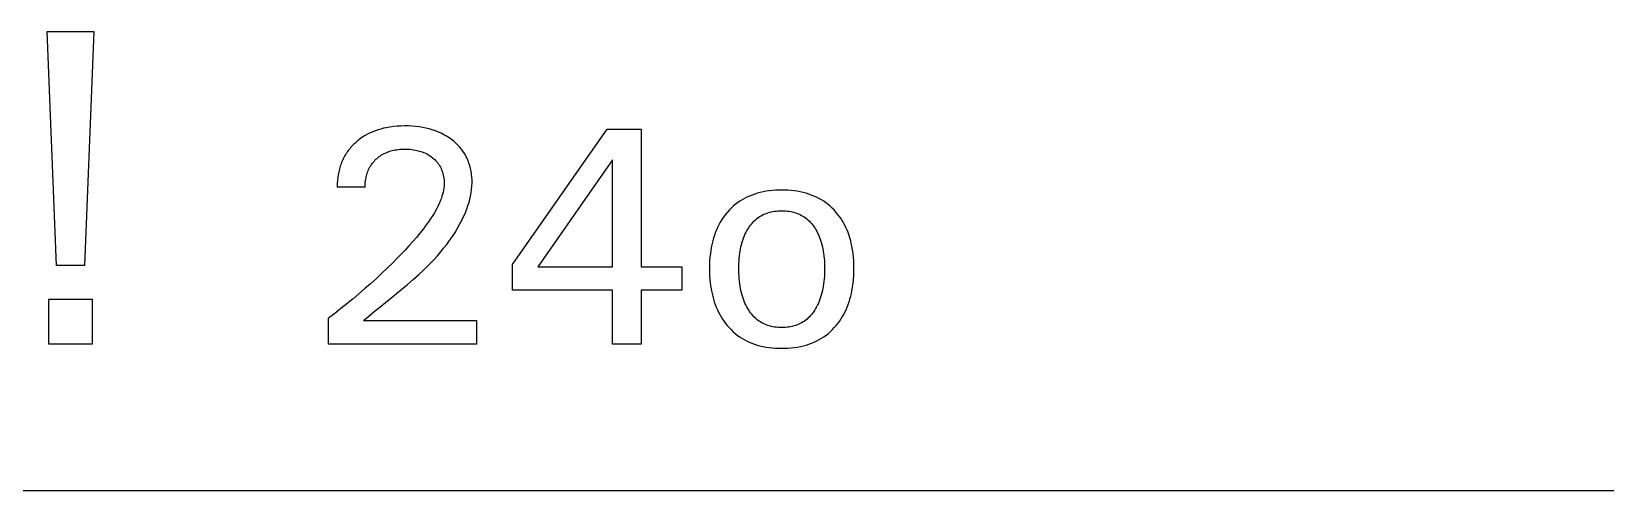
# Model space of a CAD drawing. Extents: x 0 to 420, y 0 to 297.
# Drawn here: x 153.02 to 169.15, y 180.97 to 185.67 of the extents above; entities that cross this region are included whole.
import ezdxf

# ---------------------------------------------------------------- set-up
doc = ezdxf.new("R2010")
doc.units = 0
doc.header["$LTSCALE"] = 23.1
doc.layers.add('10000_FRONT', color=7, linetype='CONTINUOUS')

msp = doc.modelspace()

# ---------------------------------------------------------------- linework, layer by layer
at = {"layer": '10000_FRONT', "color": 7, "linetype": 'CONTINUOUS'}
for p, q in [((153.273, 183.271), (153.178, 185.668)), ((153.178, 185.668), (153.654, 185.668)), ((153.654, 185.668), (153.559, 183.271)), ((156.43, 184.6), (156.402, 184.582)), ((156.459, 184.616), (156.43, 184.6)), ((156.488, 184.63), (156.459, 184.616)), ((156.514, 184.642), (156.488, 184.63)), ((156.541, 184.653), (156.514, 184.642)), ((156.568, 184.662), (156.541, 184.653)), ((156.596, 184.67), (156.568, 184.662)), ((156.623, 184.677), (156.596, 184.67)), ((156.652, 184.683), (156.623, 184.677)), ((156.689, 184.69), (156.652, 184.683)), ((156.727, 184.695), (156.689, 184.69)), ((156.765, 184.698), (156.727, 184.695)), ((156.803, 184.7), (156.765, 184.698)), ((156.841, 184.701), (156.803, 184.7)), ((156.879, 184.701), (156.841, 184.701)), ((156.916, 184.699), (156.879, 184.701)), ((156.953, 184.696), (156.916, 184.699)), ((156.99, 184.691), (156.953, 184.696)), ((157.026, 184.686), (156.99, 184.691)), ((157.059, 184.679), (157.026, 184.686)), ((157.092, 184.671), (157.059, 184.679)), ((157.124, 184.662), (157.092, 184.671)), ((157.156, 184.651), (157.124, 184.662)), ((157.187, 184.639), (157.156, 184.651)), ((157.216, 184.626), (157.187, 184.639)), ((157.244, 184.612), (157.216, 184.626)), ((157.271, 184.596), (157.244, 184.612)), ((157.948, 183.284), (158.918, 184.668)), ((158.918, 184.668), (159.266, 184.668)), ((159.266, 184.668), (159.266, 183.259)), ((156.255, 184.439), (156.247, 184.427)), ((156.263, 184.45), (156.255, 184.439)), ((156.272, 184.461), (156.263, 184.45)), ((156.281, 184.472), (156.272, 184.461)), ((156.29, 184.483), (156.281, 184.472)), ((156.299, 184.493), (156.29, 184.483)), ((156.309, 184.504), (156.299, 184.493)), ((156.319, 184.514), (156.309, 184.504)), ((156.329, 184.523), (156.319, 184.514)), ((156.339, 184.533), (156.329, 184.523)), ((156.35, 184.542), (156.339, 184.533)), ((156.359, 184.549), (156.35, 184.542)), ((156.367, 184.556), (156.359, 184.549)), ((156.376, 184.563), (156.367, 184.556)), ((156.402, 184.582), (156.376, 184.563)), ((156.67, 184.436), (156.684, 184.441)), ((156.684, 184.441), (156.699, 184.445)), ((156.699, 184.445), (156.713, 184.449)), ((156.713, 184.449), (156.728, 184.453)), ((156.728, 184.453), (156.744, 184.456)), ((156.744, 184.456), (156.76, 184.458)), ((156.76, 184.458), (156.776, 184.461)), ((156.776, 184.461), (156.792, 184.462)), ((156.792, 184.462), (156.809, 184.463)), ((156.809, 184.463), (156.825, 184.464)), ((156.825, 184.464), (156.841, 184.464)), ((156.841, 184.464), (156.86, 184.464)), ((156.86, 184.464), (156.878, 184.463)), ((156.878, 184.463), (156.897, 184.462)), ((156.897, 184.462), (156.915, 184.46)), ((156.915, 184.46), (156.934, 184.457)), ((156.934, 184.457), (156.952, 184.454)), ((156.952, 184.454), (156.966, 184.451)), ((156.966, 184.451), (156.98, 184.448)), ((156.98, 184.448), (156.994, 184.444)), ((156.994, 184.444), (157.008, 184.44)), ((157.008, 184.44), (157.021, 184.435)), ((157.297, 184.579), (157.271, 184.596)), ((157.323, 184.561), (157.297, 184.579)), ((157.345, 184.544), (157.323, 184.561)), ((157.366, 184.525), (157.345, 184.544)), ((157.386, 184.506), (157.366, 184.525)), ((157.405, 184.486), (157.386, 184.506)), ((157.423, 184.465), (157.405, 184.486)), ((157.439, 184.442), (157.423, 184.465)), ((157.454, 184.42), (157.439, 184.442)), ((156.181, 184.287), (156.177, 184.273)), ((156.185, 184.3), (156.181, 184.287)), ((156.19, 184.314), (156.185, 184.3)), ((156.195, 184.327), (156.19, 184.314)), ((156.2, 184.34), (156.195, 184.327)), ((156.206, 184.353), (156.2, 184.34)), ((156.212, 184.366), (156.206, 184.353)), ((156.218, 184.378), (156.212, 184.366)), ((156.225, 184.391), (156.218, 184.378)), ((156.232, 184.403), (156.225, 184.391)), ((156.239, 184.415), (156.232, 184.403)), ((156.247, 184.427), (156.239, 184.415)), ((156.478, 184.269), (156.485, 184.282)), ((156.485, 184.282), (156.493, 184.294)), ((156.493, 184.294), (156.501, 184.306)), ((156.501, 184.306), (156.509, 184.317)), ((156.509, 184.317), (156.518, 184.328)), ((156.518, 184.328), (156.527, 184.339)), ((156.527, 184.339), (156.537, 184.35)), ((156.537, 184.35), (156.547, 184.36)), ((156.547, 184.36), (156.558, 184.369)), ((156.558, 184.369), (156.569, 184.379)), ((156.569, 184.379), (156.581, 184.387)), ((156.581, 184.387), (156.592, 184.396)), ((156.592, 184.396), (156.604, 184.404)), ((156.604, 184.404), (156.617, 184.411)), ((156.617, 184.411), (156.63, 184.418)), ((156.63, 184.418), (156.643, 184.424)), ((156.643, 184.424), (156.657, 184.43)), ((156.657, 184.43), (156.67, 184.436)), ((157.021, 184.435), (157.035, 184.43)), ((157.035, 184.43), (157.048, 184.425)), ((157.048, 184.425), (157.062, 184.418)), ((157.062, 184.418), (157.076, 184.411)), ((157.076, 184.411), (157.09, 184.403)), ((157.09, 184.403), (157.103, 184.394)), ((157.103, 184.394), (157.116, 184.385)), ((157.116, 184.385), (157.128, 184.375)), ((157.128, 184.375), (157.139, 184.366)), ((157.139, 184.366), (157.149, 184.357)), ((157.149, 184.357), (157.159, 184.347)), ((157.159, 184.347), (157.169, 184.336)), ((157.169, 184.336), (157.178, 184.326)), ((157.178, 184.326), (157.186, 184.315)), ((157.186, 184.315), (157.194, 184.303)), ((157.194, 184.303), (157.201, 184.291)), ((157.201, 184.291), (157.208, 184.279)), ((157.208, 184.279), (157.214, 184.266)), ((157.468, 184.396), (157.454, 184.42)), ((157.48, 184.371), (157.468, 184.396)), ((157.491, 184.346), (157.48, 184.371)), ((157.5, 184.321), (157.491, 184.346)), ((157.509, 184.295), (157.5, 184.321)), ((157.516, 184.266), (157.509, 184.295)), ((158.971, 184.355), (158.206, 183.259)), ((158.971, 183.259), (158.971, 184.355)), ((156.152, 184.136), (156.151, 184.121)), ((156.151, 184.121), (156.151, 184.105)), ((156.154, 184.152), (156.152, 184.136)), ((156.155, 184.167), (156.154, 184.152)), ((156.157, 184.183), (156.155, 184.167)), ((156.16, 184.198), (156.157, 184.183)), ((156.162, 184.214), (156.16, 184.198)), ((156.165, 184.229), (156.162, 184.214)), ((156.169, 184.244), (156.165, 184.229)), ((156.173, 184.259), (156.169, 184.244)), ((156.177, 184.273), (156.173, 184.259)), ((156.437, 184.106), (156.438, 184.123)), ((156.438, 184.123), (156.44, 184.139)), ((156.44, 184.139), (156.442, 184.155)), ((156.442, 184.155), (156.445, 184.171)), ((156.445, 184.171), (156.448, 184.186)), ((156.448, 184.186), (156.452, 184.201)), ((156.452, 184.201), (156.456, 184.215)), ((156.456, 184.215), (156.461, 184.229)), ((156.461, 184.229), (156.466, 184.242)), ((156.466, 184.242), (156.472, 184.256)), ((156.472, 184.256), (156.478, 184.269)), ((157.214, 184.266), (157.22, 184.253)), ((157.22, 184.253), (157.225, 184.24)), ((157.225, 184.24), (157.23, 184.227)), ((157.23, 184.227), (157.233, 184.213)), ((157.233, 184.213), (157.237, 184.198)), ((157.237, 184.198), (157.24, 184.183)), ((157.24, 184.183), (157.243, 184.167)), ((157.243, 184.167), (157.245, 184.152)), ((157.245, 184.152), (157.246, 184.137)), ((157.246, 184.137), (157.247, 184.121)), ((157.247, 184.121), (157.247, 184.106)), ((157.522, 184.237), (157.516, 184.266)), ((157.527, 184.207), (157.522, 184.237)), ((157.53, 184.178), (157.527, 184.207)), ((157.532, 184.148), (157.53, 184.178)), ((157.531, 184.084), (157.532, 184.118)), ((157.532, 184.118), (157.532, 184.148)), ((156.151, 184.105), (156.151, 184.09)), ((156.151, 184.09), (156.151, 184.074)), ((156.436, 184.074), (156.151, 184.074)), ((156.436, 184.09), (156.437, 184.106)), ((156.436, 184.074), (156.436, 184.09)), ((157.218, 183.961), (157.21, 183.941)), ((157.224, 183.981), (157.218, 183.961)), ((157.23, 184.001), (157.224, 183.981)), ((157.236, 184.022), (157.23, 184.001)), ((157.24, 184.043), (157.236, 184.022)), ((157.243, 184.064), (157.24, 184.043)), ((157.246, 184.085), (157.243, 184.064)), ((157.247, 184.106), (157.246, 184.085)), ((157.509, 183.951), (157.517, 183.984)), ((157.517, 183.984), (157.523, 184.017)), ((157.523, 184.017), (157.528, 184.051)), ((157.528, 184.051), (157.531, 184.084)), ((160.325, 183.959), (160.3, 183.945)), ((160.35, 183.972), (160.325, 183.959)), ((160.376, 183.984), (160.35, 183.972)), ((160.403, 183.994), (160.376, 183.984)), ((160.43, 184.004), (160.403, 183.994)), ((160.457, 184.012), (160.43, 184.004)), ((160.485, 184.02), (160.457, 184.012)), ((160.516, 184.027), (160.485, 184.02)), ((160.547, 184.033), (160.516, 184.027)), ((160.579, 184.037), (160.547, 184.033)), ((160.611, 184.041), (160.579, 184.037)), ((160.643, 184.043), (160.611, 184.041)), ((160.674, 184.044), (160.643, 184.043)), ((160.706, 184.045), (160.674, 184.044)), ((160.738, 184.044), (160.706, 184.045)), ((160.77, 184.043), (160.738, 184.044)), ((160.802, 184.041), (160.77, 184.043)), ((160.834, 184.037), (160.802, 184.041)), ((160.866, 184.033), (160.834, 184.037)), ((160.897, 184.027), (160.866, 184.033)), ((160.928, 184.02), (160.897, 184.027)), ((160.956, 184.012), (160.928, 184.02)), ((160.983, 184.004), (160.956, 184.012)), ((161.01, 183.994), (160.983, 184.004)), ((161.037, 183.984), (161.01, 183.994)), ((161.063, 183.972), (161.037, 183.984)), ((161.088, 183.959), (161.063, 183.972)), ((161.113, 183.945), (161.088, 183.959)), ((157.147, 183.813), (157.129, 183.784)), ((157.163, 183.842), (157.147, 183.813)), ((157.179, 183.871), (157.163, 183.842)), ((157.193, 183.901), (157.179, 183.871)), ((157.202, 183.921), (157.193, 183.901)), ((157.21, 183.941), (157.202, 183.921)), ((157.453, 183.79), (157.467, 183.822)), ((157.467, 183.822), (157.479, 183.854)), ((157.479, 183.854), (157.49, 183.886)), ((157.49, 183.886), (157.501, 183.918)), ((157.501, 183.918), (157.509, 183.951)), ((160.147, 183.815), (160.128, 183.791)), ((160.151, 183.82), (160.147, 183.815)), ((160.17, 183.841), (160.151, 183.82)), ((160.19, 183.86), (160.17, 183.841)), ((160.21, 183.879), (160.19, 183.86)), ((160.231, 183.897), (160.21, 183.879)), ((160.253, 183.914), (160.231, 183.897)), ((160.276, 183.93), (160.253, 183.914)), ((160.3, 183.945), (160.276, 183.93)), ((160.503, 183.786), (160.518, 183.793)), ((160.518, 183.793), (160.533, 183.8)), ((160.533, 183.8), (160.548, 183.806)), ((160.548, 183.806), (160.564, 183.812)), ((160.564, 183.812), (160.581, 183.817)), ((160.581, 183.817), (160.599, 183.821)), ((160.599, 183.821), (160.616, 183.825)), ((160.616, 183.825), (160.634, 183.828)), ((160.634, 183.828), (160.652, 183.83)), ((160.652, 183.83), (160.67, 183.832)), ((160.67, 183.832), (160.688, 183.832)), ((160.688, 183.832), (160.706, 183.833)), ((160.706, 183.833), (160.725, 183.832)), ((160.725, 183.832), (160.743, 183.832)), ((160.743, 183.832), (160.761, 183.83)), ((160.761, 183.83), (160.779, 183.828)), ((160.779, 183.828), (160.797, 183.825)), ((160.797, 183.825), (160.814, 183.821)), ((160.814, 183.821), (160.832, 183.817)), ((160.832, 183.817), (160.849, 183.812)), ((160.849, 183.812), (160.865, 183.806)), ((160.865, 183.806), (160.88, 183.8)), ((160.88, 183.8), (160.895, 183.793)), ((160.895, 183.793), (160.91, 183.786)), ((161.137, 183.93), (161.113, 183.945)), ((161.159, 183.914), (161.137, 183.93)), ((161.182, 183.897), (161.159, 183.914)), ((161.203, 183.879), (161.182, 183.897)), ((161.223, 183.86), (161.203, 183.879)), ((161.243, 183.841), (161.223, 183.86)), ((161.262, 183.82), (161.243, 183.841)), ((161.279, 183.799), (161.262, 183.82)), ((161.295, 183.778), (161.279, 183.799)), ((157.033, 183.649), (156.997, 183.604)), ((157.053, 183.675), (157.033, 183.649)), ((157.073, 183.702), (157.053, 183.675)), ((157.093, 183.729), (157.073, 183.702)), ((157.111, 183.756), (157.093, 183.729)), ((157.129, 183.784), (157.111, 183.756)), ((157.358, 183.611), (157.384, 183.654)), ((157.384, 183.654), (157.408, 183.698)), ((157.408, 183.698), (157.424, 183.728)), ((157.424, 183.728), (157.439, 183.759)), ((157.439, 183.759), (157.453, 183.79)), ((160.037, 183.635), (160.026, 183.609)), ((160.048, 183.662), (160.037, 183.635)), ((160.062, 183.689), (160.048, 183.662)), ((160.077, 183.716), (160.062, 183.689)), ((160.092, 183.742), (160.077, 183.716)), ((160.11, 183.767), (160.092, 183.742)), ((160.128, 183.791), (160.11, 183.767)), ((160.348, 183.626), (160.359, 183.644)), ((160.359, 183.644), (160.368, 183.659)), ((160.368, 183.659), (160.378, 183.673)), ((160.378, 183.673), (160.388, 183.687)), ((160.388, 183.687), (160.399, 183.7)), ((160.399, 183.7), (160.41, 183.713)), ((160.41, 183.713), (160.422, 183.726)), ((160.422, 183.726), (160.435, 183.738)), ((160.435, 183.738), (160.448, 183.749)), ((160.448, 183.749), (160.461, 183.759)), ((160.461, 183.759), (160.475, 183.769)), ((160.475, 183.769), (160.489, 183.777)), ((160.489, 183.777), (160.503, 183.786)), ((160.91, 183.786), (160.924, 183.777)), ((160.924, 183.777), (160.938, 183.769)), ((160.938, 183.769), (160.952, 183.759)), ((160.952, 183.759), (160.965, 183.749)), ((160.965, 183.749), (160.978, 183.738)), ((160.978, 183.738), (160.991, 183.726)), ((160.991, 183.726), (161.003, 183.713)), ((161.003, 183.713), (161.014, 183.7)), ((161.014, 183.7), (161.025, 183.687)), ((161.025, 183.687), (161.035, 183.673)), ((161.035, 183.673), (161.045, 183.659)), ((161.045, 183.659), (161.054, 183.644)), ((161.054, 183.644), (161.056, 183.641)), ((161.056, 183.641), (161.066, 183.623)), ((161.311, 183.756), (161.295, 183.778)), ((161.326, 183.733), (161.311, 183.756)), ((161.34, 183.71), (161.326, 183.733)), ((161.353, 183.686), (161.34, 183.71)), ((161.365, 183.662), (161.353, 183.686)), ((161.376, 183.635), (161.365, 183.662)), ((161.387, 183.609), (161.376, 183.635)), ((156.885, 183.473), (156.846, 183.431)), ((156.923, 183.516), (156.885, 183.473)), ((156.961, 183.56), (156.923, 183.516)), ((156.997, 183.604), (156.961, 183.56)), ((157.241, 183.449), (157.272, 183.488)), ((157.272, 183.488), (157.302, 183.528)), ((157.302, 183.528), (157.33, 183.569)), ((157.33, 183.569), (157.358, 183.611)), ((159.986, 183.47), (159.98, 183.432)), ((159.993, 183.498), (159.986, 183.47)), ((159.999, 183.526), (159.993, 183.498)), ((160.007, 183.554), (159.999, 183.526)), ((160.016, 183.581), (160.007, 183.554)), ((160.026, 183.609), (160.016, 183.581)), ((160.289, 183.465), (160.295, 183.487)), ((160.295, 183.487), (160.301, 183.51)), ((160.301, 183.51), (160.308, 183.531)), ((160.308, 183.531), (160.314, 183.551)), ((160.314, 183.551), (160.322, 183.57)), ((160.322, 183.57), (160.33, 183.589)), ((160.33, 183.589), (160.339, 183.608)), ((160.339, 183.608), (160.348, 183.626)), ((161.066, 183.623), (161.075, 183.605)), ((161.075, 183.605), (161.084, 183.587)), ((161.084, 183.587), (161.092, 183.569)), ((161.092, 183.569), (161.099, 183.55)), ((161.099, 183.55), (161.105, 183.531)), ((161.105, 183.531), (161.112, 183.51)), ((161.112, 183.51), (161.118, 183.487)), ((161.118, 183.487), (161.124, 183.465)), ((161.397, 183.581), (161.387, 183.609)), ((161.406, 183.554), (161.397, 183.581)), ((161.414, 183.526), (161.406, 183.554)), ((161.42, 183.498), (161.414, 183.526)), ((161.426, 183.47), (161.42, 183.498)), ((161.433, 183.432), (161.426, 183.47)), ((156.766, 183.348), (156.713, 183.294)), ((156.806, 183.389), (156.766, 183.348)), ((156.846, 183.431), (156.806, 183.389)), ((157.108, 183.299), (157.143, 183.335)), ((157.143, 183.335), (157.177, 183.372)), ((157.177, 183.372), (157.209, 183.41)), ((157.209, 183.41), (157.241, 183.449)), ((159.968, 183.319), (159.966, 183.281)), ((159.971, 183.357), (159.968, 183.319)), ((159.975, 183.395), (159.971, 183.357)), ((159.98, 183.432), (159.975, 183.395)), ((160.268, 183.294), (160.269, 183.32)), ((160.269, 183.32), (160.271, 183.346)), ((160.271, 183.346), (160.274, 183.372)), ((160.274, 183.372), (160.277, 183.397)), ((160.277, 183.397), (160.281, 183.42)), ((160.281, 183.42), (160.285, 183.443)), ((160.285, 183.443), (160.289, 183.465)), ((161.124, 183.465), (161.128, 183.443)), ((161.128, 183.443), (161.132, 183.42)), ((161.132, 183.42), (161.136, 183.397)), ((161.136, 183.397), (161.139, 183.372)), ((161.139, 183.372), (161.142, 183.346)), ((161.142, 183.346), (161.144, 183.32)), ((161.144, 183.32), (161.145, 183.294)), ((161.438, 183.395), (161.433, 183.432)), ((161.442, 183.357), (161.438, 183.395)), ((161.445, 183.319), (161.442, 183.357)), ((161.447, 183.281), (161.445, 183.319)), ((153.559, 183.271), (153.273, 183.271)), ((156.604, 183.189), (156.548, 183.137)), ((156.659, 183.241), (156.604, 183.189)), ((156.713, 183.294), (156.659, 183.241)), ((156.928, 183.128), (156.983, 183.178)), ((156.983, 183.178), (157.037, 183.228)), ((157.037, 183.228), (157.073, 183.263)), ((157.073, 183.263), (157.108, 183.299)), ((157.948, 183.019), (157.948, 183.284)), ((158.206, 183.259), (158.971, 183.259)), ((159.266, 183.259), (159.682, 183.259)), ((159.682, 183.259), (159.682, 183.019)), ((159.966, 183.281), (159.966, 183.243)), ((159.966, 183.243), (159.966, 183.205)), ((159.966, 183.205), (159.968, 183.166)), ((159.968, 183.166), (159.971, 183.128)), ((160.267, 183.268), (160.268, 183.294)), ((160.267, 183.242), (160.267, 183.268)), ((160.267, 183.215), (160.267, 183.242)), ((160.268, 183.189), (160.267, 183.215)), ((160.269, 183.163), (160.268, 183.189)), ((160.271, 183.136), (160.269, 183.163)), ((161.144, 183.163), (161.142, 183.136)), ((161.145, 183.189), (161.144, 183.163)), ((161.145, 183.294), (161.146, 183.268)), ((161.146, 183.215), (161.145, 183.189)), ((161.146, 183.268), (161.146, 183.242)), ((161.146, 183.242), (161.146, 183.215)), ((161.442, 183.128), (161.445, 183.166)), ((161.445, 183.166), (161.447, 183.205)), ((161.447, 183.243), (161.447, 183.281)), ((161.447, 183.205), (161.447, 183.243)), ((156.431, 183.033), (156.372, 182.982)), ((156.49, 183.085), (156.431, 183.033)), ((156.548, 183.137), (156.49, 183.085)), ((156.758, 182.984), (156.816, 183.032)), ((156.816, 183.032), (156.872, 183.079)), ((156.872, 183.079), (156.928, 183.128)), ((158.971, 183.019), (157.948, 183.019)), ((158.971, 182.468), (158.971, 183.019)), ((159.266, 183.019), (159.266, 182.468)), ((159.682, 183.019), (159.266, 183.019)), ((159.971, 183.128), (159.974, 183.09)), ((159.974, 183.09), (159.98, 183.052)), ((159.98, 183.052), (159.986, 183.014)), ((159.986, 183.014), (159.992, 182.985)), ((160.274, 183.11), (160.271, 183.136)), ((160.277, 183.084), (160.274, 183.11)), ((160.281, 183.061), (160.277, 183.084)), ((160.285, 183.038), (160.281, 183.061)), ((160.289, 183.015), (160.285, 183.038)), ((160.295, 182.992), (160.289, 183.015)), ((160.301, 182.97), (160.295, 182.992)), ((161.118, 182.992), (161.112, 182.97)), ((161.124, 183.015), (161.118, 182.992)), ((161.128, 183.038), (161.124, 183.015)), ((161.132, 183.061), (161.128, 183.038)), ((161.136, 183.084), (161.132, 183.061)), ((161.139, 183.11), (161.136, 183.084)), ((161.142, 183.136), (161.139, 183.11)), ((161.421, 182.985), (161.427, 183.014)), ((161.427, 183.014), (161.433, 183.052)), ((161.433, 183.052), (161.439, 183.09)), ((161.439, 183.09), (161.442, 183.128)), ((153.194, 182.468), (153.194, 182.927)), ((153.194, 182.927), (153.638, 182.927)), ((153.638, 182.927), (153.638, 182.468)), ((156.187, 182.831), (156.124, 182.781)), ((156.25, 182.881), (156.187, 182.831)), ((156.313, 182.932), (156.25, 182.881)), ((156.372, 182.982), (156.313, 182.932)), ((156.53, 182.8), (156.587, 182.846)), ((156.587, 182.846), (156.644, 182.892)), ((156.644, 182.892), (156.701, 182.938)), ((156.701, 182.938), (156.758, 182.984)), ((159.992, 182.985), (159.999, 182.957)), ((159.999, 182.957), (160.007, 182.928)), ((160.007, 182.928), (160.015, 182.9)), ((160.015, 182.9), (160.025, 182.873)), ((160.025, 182.873), (160.035, 182.845)), ((160.035, 182.845), (160.047, 182.819)), ((160.308, 182.947), (160.301, 182.97)), ((160.314, 182.927), (160.308, 182.947)), ((160.322, 182.908), (160.314, 182.927)), ((160.33, 182.888), (160.322, 182.908)), ((160.339, 182.869), (160.33, 182.888)), ((160.348, 182.85), (160.339, 182.869)), ((160.359, 182.832), (160.348, 182.85)), ((160.368, 182.817), (160.359, 182.832)), ((161.054, 182.832), (161.045, 182.817)), ((161.064, 182.85), (161.054, 182.832)), ((161.074, 182.869), (161.064, 182.85)), ((161.083, 182.888), (161.074, 182.869)), ((161.091, 182.908), (161.083, 182.888)), ((161.098, 182.927), (161.091, 182.908)), ((161.105, 182.947), (161.098, 182.927)), ((161.112, 182.97), (161.105, 182.947)), ((161.366, 182.819), (161.378, 182.845)), ((161.378, 182.845), (161.388, 182.873)), ((161.388, 182.873), (161.398, 182.9)), ((161.398, 182.9), (161.406, 182.928)), ((161.406, 182.928), (161.414, 182.957)), ((161.414, 182.957), (161.421, 182.985)), ((156.124, 182.781), (156.06, 182.732)), ((156.06, 182.468), (156.06, 182.732)), ((156.419, 182.709), (156.474, 182.754)), ((156.419, 182.709), (157.577, 182.709)), ((156.474, 182.754), (156.53, 182.8)), ((157.577, 182.709), (157.577, 182.468)), ((160.047, 182.819), (160.059, 182.794)), ((160.059, 182.794), (160.071, 182.77)), ((160.071, 182.77), (160.085, 182.746)), ((160.085, 182.746), (160.099, 182.723)), ((160.099, 182.723), (160.115, 182.7)), ((160.115, 182.7), (160.131, 182.678)), ((160.131, 182.678), (160.148, 182.657)), ((160.378, 182.802), (160.368, 182.817)), ((160.388, 182.788), (160.378, 182.802)), ((160.399, 182.774), (160.388, 182.788)), ((160.41, 182.76), (160.399, 182.774)), ((160.422, 182.747), (160.41, 182.76)), ((160.434, 182.735), (160.422, 182.747)), ((160.447, 182.723), (160.434, 182.735)), ((160.46, 182.713), (160.447, 182.723)), ((160.474, 182.703), (160.46, 182.713)), ((160.488, 182.694), (160.474, 182.703)), ((160.502, 182.686), (160.488, 182.694)), ((160.517, 182.678), (160.502, 182.686)), ((160.532, 182.671), (160.517, 182.678)), ((160.548, 182.664), (160.532, 182.671)), ((160.563, 182.658), (160.548, 182.664)), ((160.865, 182.664), (160.85, 182.658)), ((160.881, 182.671), (160.865, 182.664)), ((160.896, 182.678), (160.881, 182.671)), ((160.911, 182.686), (160.896, 182.678)), ((160.925, 182.694), (160.911, 182.686)), ((160.939, 182.703), (160.925, 182.694)), ((160.953, 182.713), (160.939, 182.703)), ((160.966, 182.723), (160.953, 182.713)), ((160.979, 182.735), (160.966, 182.723)), ((160.991, 182.747), (160.979, 182.735)), ((161.003, 182.76), (160.991, 182.747)), ((161.014, 182.774), (161.003, 182.76)), ((161.025, 182.788), (161.014, 182.774)), ((161.035, 182.802), (161.025, 182.788)), ((161.045, 182.817), (161.035, 182.802)), ((161.265, 182.657), (161.282, 182.678)), ((161.282, 182.678), (161.298, 182.7)), ((161.298, 182.7), (161.314, 182.723)), ((161.314, 182.723), (161.328, 182.746)), ((161.328, 182.746), (161.342, 182.77)), ((161.342, 182.77), (161.354, 182.794)), ((161.354, 182.794), (161.366, 182.819)), ((160.148, 182.657), (160.167, 182.636)), ((160.167, 182.636), (160.187, 182.616)), ((160.187, 182.616), (160.207, 182.596)), ((160.207, 182.596), (160.228, 182.577)), ((160.228, 182.577), (160.25, 182.56)), ((160.25, 182.56), (160.273, 182.543)), ((160.273, 182.543), (160.297, 182.528)), ((160.297, 182.528), (160.322, 182.513)), ((160.322, 182.513), (160.347, 182.5)), ((160.581, 182.653), (160.563, 182.658)), ((160.598, 182.649), (160.581, 182.653)), ((160.616, 182.645), (160.598, 182.649)), ((160.634, 182.642), (160.616, 182.645)), ((160.652, 182.64), (160.634, 182.642)), ((160.67, 182.638), (160.652, 182.64)), ((160.688, 182.637), (160.67, 182.638)), ((160.706, 182.637), (160.688, 182.637)), ((160.725, 182.637), (160.706, 182.637)), ((160.743, 182.638), (160.725, 182.637)), ((160.761, 182.64), (160.743, 182.638)), ((160.779, 182.642), (160.761, 182.64)), ((160.797, 182.645), (160.779, 182.642)), ((160.815, 182.649), (160.797, 182.645)), ((160.832, 182.653), (160.815, 182.649)), ((160.85, 182.658), (160.832, 182.653)), ((161.065, 182.5), (161.091, 182.513)), ((161.091, 182.513), (161.116, 182.528)), ((161.116, 182.528), (161.14, 182.543)), ((161.14, 182.543), (161.163, 182.56)), ((161.163, 182.56), (161.185, 182.577)), ((161.185, 182.577), (161.206, 182.596)), ((161.206, 182.596), (161.226, 182.616)), ((161.226, 182.616), (161.246, 182.636)), ((161.246, 182.636), (161.265, 182.657)), ((153.638, 182.468), (153.194, 182.468)), ((157.577, 182.468), (156.06, 182.468)), ((159.266, 182.468), (158.971, 182.468)), ((160.347, 182.5), (160.374, 182.488)), ((160.374, 182.488), (160.4, 182.477)), ((160.4, 182.477), (160.428, 182.467)), ((160.428, 182.467), (160.455, 182.458)), ((160.455, 182.458), (160.483, 182.451)), ((160.483, 182.451), (160.514, 182.443)), ((160.514, 182.443), (160.546, 182.437)), ((160.546, 182.437), (160.578, 182.433)), ((160.578, 182.433), (160.61, 182.429)), ((160.61, 182.429), (160.642, 182.427)), ((160.642, 182.427), (160.674, 182.425)), ((160.674, 182.425), (160.706, 182.425)), ((160.706, 182.425), (160.739, 182.425)), ((160.739, 182.425), (160.771, 182.427)), ((160.771, 182.427), (160.803, 182.429)), ((160.803, 182.429), (160.835, 182.433)), ((160.835, 182.433), (160.867, 182.437)), ((160.867, 182.437), (160.899, 182.443)), ((160.899, 182.443), (160.93, 182.451)), ((160.93, 182.451), (160.958, 182.458)), ((160.958, 182.458), (160.985, 182.467)), ((160.985, 182.467), (161.013, 182.477)), ((161.013, 182.477), (161.039, 182.488)), ((161.039, 182.488), (161.065, 182.5)), ((134.06, 180.968), (203.56, 180.968))]:
    msp.add_line(p, q, dxfattribs=at)

doc.saveas('drawing.dxf')
